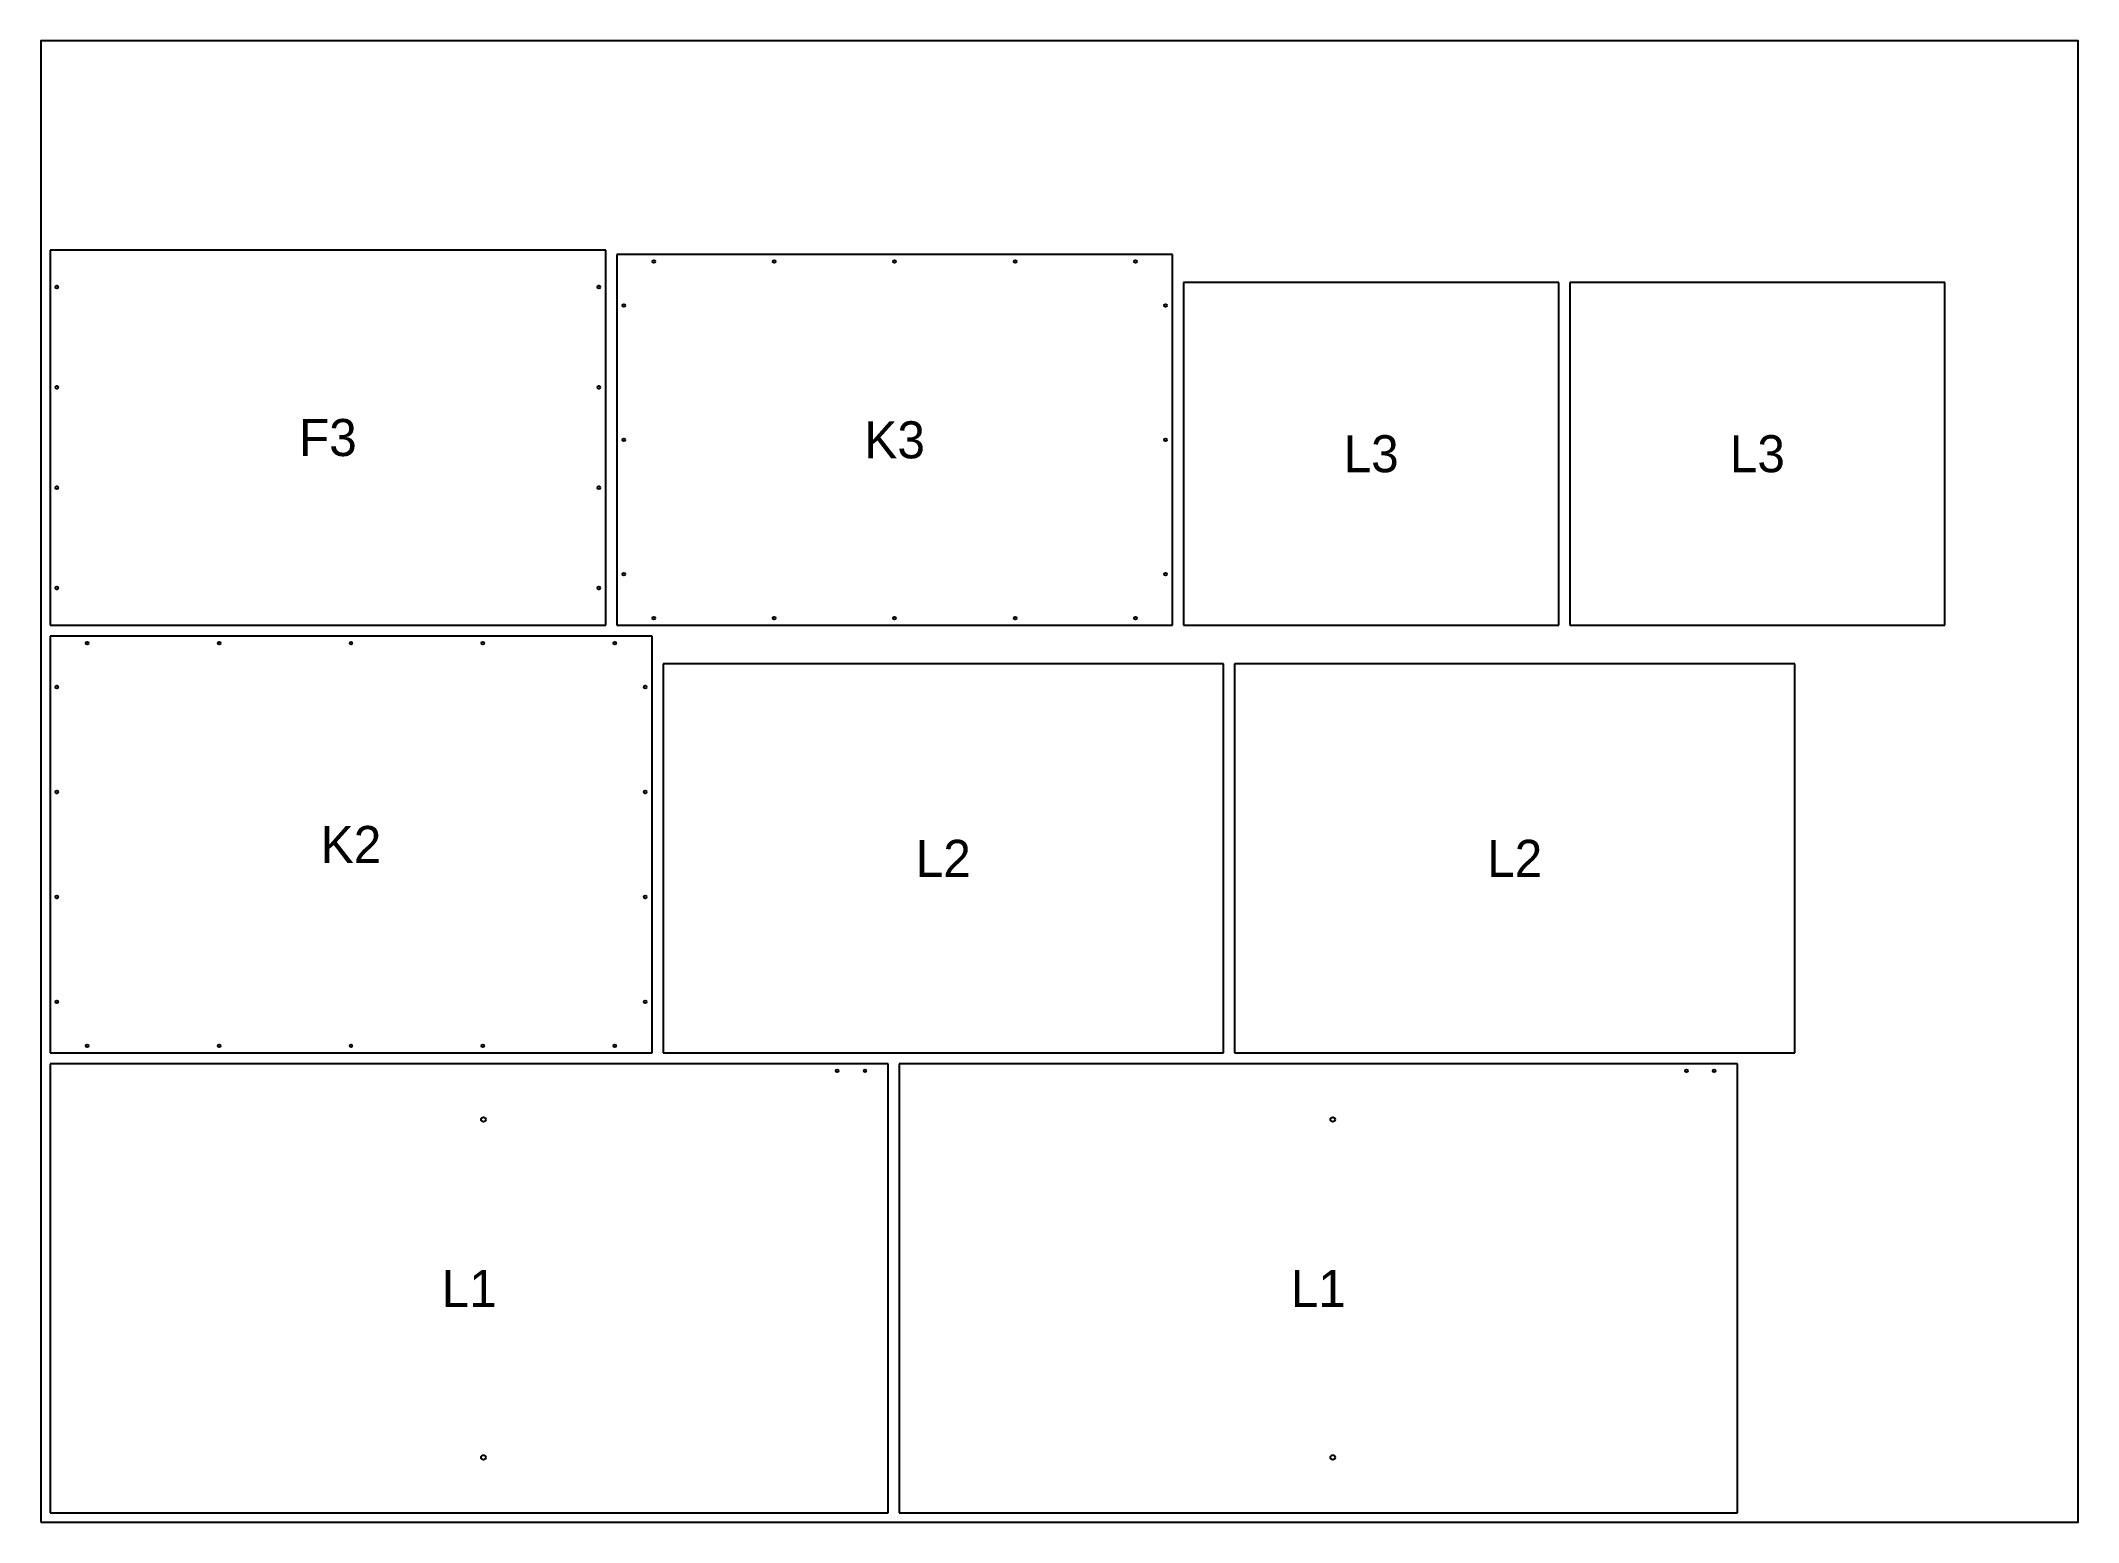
# Model space of a CAD drawing. Header units: millimetres. Extents: x 0 to 2200, y 0 to 1600.
import ezdxf
from ezdxf.enums import TextEntityAlignment as Align

# ---------------------------------------------------------------- set-up
doc = ezdxf.new("R2010")
doc.units = ezdxf.units.MM
for name, color, linetype in [('CHAPA', 9, 'CONTINUOUS'), ('CORTE_EXTERNO', 1, 'CONTINUOUS'), ('CORTE_INTERNO', 5, 'CONTINUOUS'), ('FURO_GUIA_3', 3, 'CONTINUOUS'), ('TEXTO_NAO_CORTAR', 8, 'CONTINUOUS')]:
    doc.layers.add(name, color=color, linetype=linetype)

msp = doc.modelspace()

# ---------------------------------------------------------------- linework, layer by layer
at = {"layer": 'CHAPA'}
msp.add_lwpolyline([(0, 0), (2200, 0), (2200, 1600), (0, 1600)], close=True, dxfattribs=at)
at = {"layer": 'CORTE_EXTERNO'}
for p, q in [((610, 1374), (10, 1374)), ((10, 1374), (10, 969)), ((610, 969), (610, 1374)), ((1222, 1369), (622, 1369)), ((622, 1369), (622, 969)), ((1222, 969), (1222, 1369)), ((1639, 1339), (1234, 1339)), ((1234, 1339), (1234, 969)), ((1639, 969), (1639, 1339)), ((2056, 1339), (1651, 1339)), ((1651, 1339), (1651, 969)), ((2056, 969), (2056, 1339)), ((10, 969), (610, 969)), ((622, 969), (1222, 969)), ((1234, 969), (1639, 969)), ((1651, 969), (2056, 969)), ((660, 957), (10, 957)), ((10, 957), (10, 507)), ((660, 507), (660, 957)), ((1277, 927), (672, 927)), ((672, 927), (672, 507)), ((1277, 507), (1277, 927)), ((1894, 927), (1289, 927)), ((1289, 927), (1289, 507)), ((1894, 507), (1894, 927)), ((10, 507), (660, 507)), ((672, 507), (1277, 507)), ((1289, 507), (1894, 507)), ((915, 495), (10, 495)), ((10, 495), (10, 10)), ((915, 10), (915, 495)), ((1832, 495), (927, 495)), ((927, 495), (927, 10)), ((1832, 10), (1832, 495)), ((10, 10), (915, 10)), ((927, 10), (1832, 10))]:
    msp.add_line(p, q, dxfattribs=at)
at = {"layer": 'CORTE_INTERNO'}
for centre in [(478, 435), (1395, 435), (478, 70), (1395, 70)]:
    msp.add_circle(centre, 2.5, dxfattribs=at)
at = {"layer": 'FURO_GUIA_3'}
for centre in [(662, 1361.5), (792, 1361.5), (922, 1361.5), (1052, 1361.5), (1182, 1361.5), (17.5, 1334), (602.5, 1334), (629.5, 1314), (1214.5, 1314), (17.5, 1225.7), (602.5, 1225.7), (629.5, 1169), (1214.5, 1169), (17.5, 1117.3), (602.5, 1117.3), (629.5, 1024), (1214.5, 1024), (17.5, 1009), (602.5, 1009), (662, 976.5), (792, 976.5), (922, 976.5), (1052, 976.5), (1182, 976.5), (50, 949.5), (192.5, 949.5), (335, 949.5), (477.5, 949.5), (620, 949.5), (17.5, 902), (652.5, 902), (17.5, 788.7), (652.5, 788.7), (17.5, 675.3), (652.5, 675.3), (17.5, 562), (652.5, 562), (50, 514.5), (192.5, 514.5), (335, 514.5), (477.5, 514.5), (620, 514.5), (860, 487.5), (890, 487.5), (1777, 487.5), (1807, 487.5)]:
    msp.add_circle(centre, 1.5, dxfattribs=at)

# ---------------------------------------------------------------- texts
at = {"layer": 'TEXTO_NAO_CORTAR'}
for s, p in [('F3', (310, 1171.5)), ('K3', (922, 1169)), ('L3', (1436.5, 1154)), ('L3', (1853.5, 1154)), ('K2', (335, 732)), ('L2', (974.5, 717)), ('L2', (1591.5, 717)), ('L1', (462.5, 252.5)), ('L1', (1379.5, 252.5))]:
    msp.add_text(s, height=40, dxfattribs=at).set_placement(p, align=Align.MIDDLE_CENTER)

doc.saveas('drawing.dxf')
